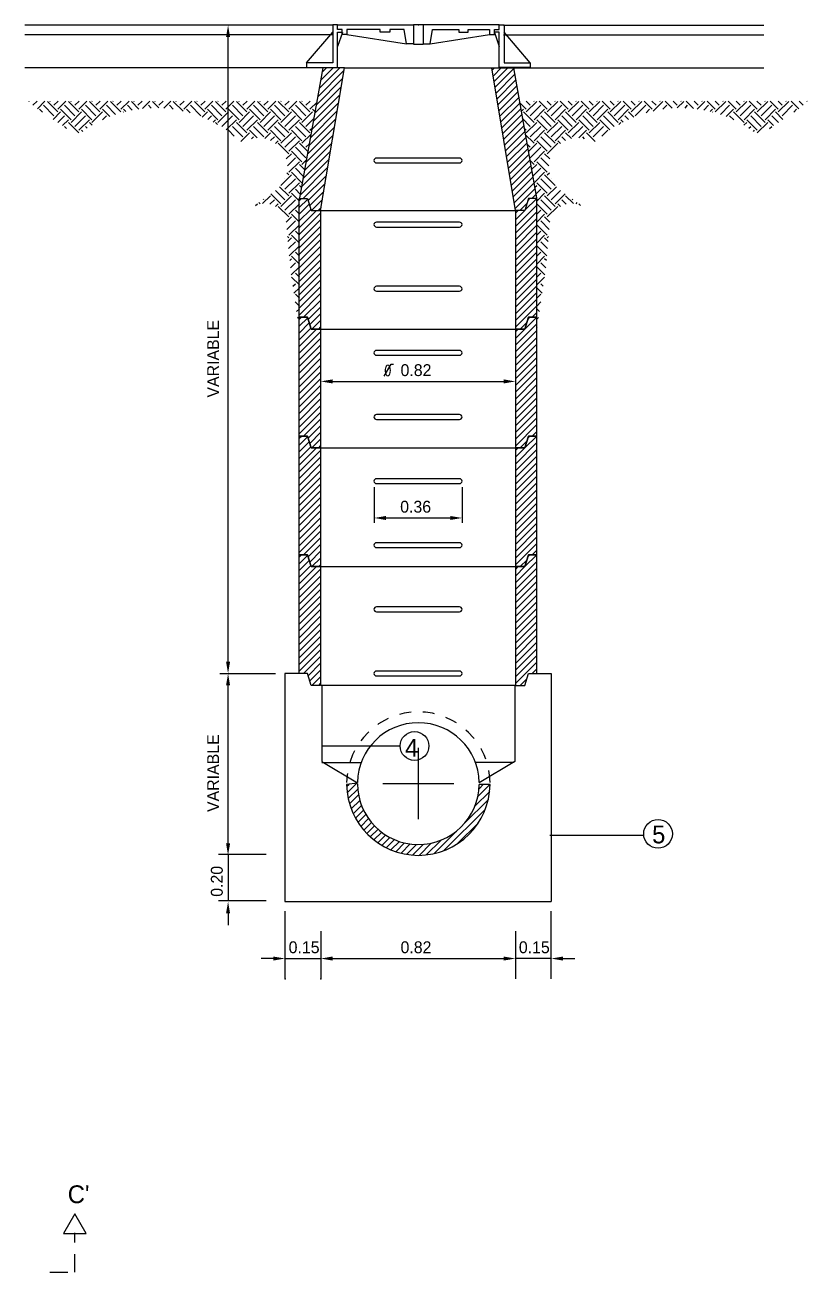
# Model space of a CAD drawing. Extents: x 0.6 to 16.6, y 0.3 to 12.9.
# Drawn here: x 10.02 to 16.6, y 1.42 to 11.92 of the extents above; entities that cross this region are included whole.
import ezdxf

# ---------------------------------------------------------------- set-up
doc = ezdxf.new("R2010")
doc.units = 0
doc.header["$LTSCALE"] = 0.3
doc.header["$MEASUREMENT"] = 0
doc.linetypes.add('DASHDOT', pattern=[1, 0.5, -0.25, 0, -0.25])
doc.linetypes.add('HIDDEN', pattern=[0.375, 0.25, -0.125])
doc.layers.get('0').update_dxf_attribs({"linetype": 'CONTINUOUS'})
for name, color, linetype in [('ANILLO', 1, 'CONTINUOUS'), ('CERCHA', 7, 'CONTINUOUS'), ('RALLADO', 7, 'CONTINUOUS'), ('SECCION', 1, 'CONTINUOUS'), ('TAPA', 7, 'CONTINUOUS')]:
    doc.layers.add(name, color=color, linetype=linetype)
doc.styles.add('DIN', font='DIN')
doc.styles.add('LEROY', font='leroy')

# ---------------------------------------------------------------- blocks, each defined once
blk = doc.blocks.new('FI', base_point=(4.858, 4.358))
at = {"layer": 'CERCHA'}
for p, q in [((4.853, 4.352), (4.912, 4.452)), ((4.912, 4.452), (4.93, 4.452))]:
    blk.add_line(p, q, dxfattribs=at)
at = {"layer": 'CERCHA', "style": 'DIN'}
blk.add_text('0', height=0.1, dxfattribs=at).set_placement((4.85, 4.35))
blk = doc.blocks.new('SECTAP', base_point=(21.08, 20.34))
for points in [[(20.6094, 20.3606), (20.7194, 20.4906)], [(20.7794, 20.4806), (21.03, 20.4406)], [(21.1, 20.5206), (21.06, 20.5206)], [(21.13, 20.4406), (21.38, 20.4806)], [(21.5506, 20.3606), (21.4406, 20.4906)]]:
    blk.add_lwpolyline(points)
blk.add_point((21.08, 20.5206))
blk.add_point((21.08, 20.5206))
at = {"layer": 'SECCION'}
for points in [[(20.6094, 20.3406), (20.7394, 20.3406), (20.7394, 20.4906), (20.7594, 20.4906), (20.7594, 20.5006), (20.7394, 20.5006), (20.7394, 20.5206), (20.7194, 20.5206), (20.7194, 20.3606), (20.6094, 20.3606)], [(21.06, 20.5206), (21.06, 20.4406), (21.03, 20.4406), (21.02, 20.5006), (20.9594, 20.5006), (20.9594, 20.4906), (20.9194, 20.4906), (20.9194, 20.5006), (20.7794, 20.5006), (20.7794, 20.4806), (20.7594, 20.4806), (20.7594, 20.5006), (20.7394, 20.5006), (20.7394, 20.5206), (21.06, 20.5206)], [(21.1, 20.5206), (21.1, 20.4406), (21.13, 20.4406), (21.14, 20.5006), (21.25, 20.5006), (21.25, 20.4906), (21.29, 20.4906), (21.29, 20.5006), (21.38, 20.5006), (21.38, 20.4806), (21.4, 20.4806), (21.4, 20.5006), (21.42, 20.5006), (21.42, 20.5206), (21.1, 20.5206)], [(21.5506, 20.3406), (21.4206, 20.3406), (21.4206, 20.4906), (21.4006, 20.4906), (21.4006, 20.5006), (21.4206, 20.5006), (21.4206, 20.5206), (21.4406, 20.5206), (21.4406, 20.3606), (21.5506, 20.3606)]]:
    blk.add_lwpolyline(points, close=True, dxfattribs=at)
at = {"layer": 'TAPA'}
for p, q in [((20.76, 20.4893), (20.74, 20.4293)), ((21.4, 20.4893), (21.42, 20.4293)), ((21.06, 20.4393), (21.1, 20.4393))]:
    blk.add_line(p, q, dxfattribs=at)
blk = doc.blocks.new('*X2')
at = {"color": 0}
for p, q in [((22.46, 19.2922), (22.55, 19.3822)), ((22.5002, 19.3606), (22.5496, 19.41)), ((22.5123, 19.401), (22.5213, 19.41)), ((22.46, 19.3204), (22.4996, 19.36)), ((22.46, 19.3487), (22.4713, 19.36)), ((22.46, 19.2639), (22.55, 19.3539)), ((22.46, 19.2356), (22.55, 19.3256)), ((22.46, 19.2073), (22.55, 19.2973)), ((22.46, 19.179), (22.55, 19.269)), ((22.46, 19.1507), (22.55, 19.2407)), ((22.46, 19.1225), (22.55, 19.2125)), ((22.46, 19.0942), (22.55, 19.1842)), ((22.46, 19.0659), (22.55, 19.1559)), ((22.46, 19.0376), (22.55, 19.1276)), ((22.46, 19.0093), (22.55, 19.0993)), ((22.46, 18.981), (22.55, 19.071)), ((22.46, 18.9528), (22.55, 19.0428)), ((22.46, 18.9245), (22.55, 19.0145)), ((22.46, 18.8962), (22.55, 18.9862)), ((22.46, 18.8679), (22.55, 18.9579)), ((22.5304, 18.91), (22.55, 18.9296)), ((22.4804, 18.86), (22.5084, 18.888))]:
    blk.add_line(p, q, dxfattribs=at)
blk = doc.blocks.new('*X1')
at = {"color": 0}
for p, q in [((21.55, 19.4004), (21.5596, 19.41)), ((21.55, 19.3721), (21.5857, 19.4078)), ((21.55, 19.3438), (21.5922, 19.386)), ((21.55, 19.3155), (21.5987, 19.3643)), ((21.55, 19.2873), (21.6227, 19.36)), ((21.55, 19.259), (21.64, 19.349)), ((21.55, 19.2307), (21.64, 19.3207)), ((21.55, 19.2024), (21.64, 19.2924)), ((21.55, 19.1741), (21.64, 19.2641)), ((21.55, 19.1458), (21.64, 19.2358)), ((21.55, 19.1176), (21.64, 19.2076)), ((21.55, 19.0893), (21.64, 19.1793)), ((21.55, 19.061), (21.64, 19.151)), ((21.55, 19.0327), (21.64, 19.1227)), ((21.55, 19.0044), (21.64, 19.0944)), ((21.55, 18.9761), (21.64, 19.0661)), ((21.55, 18.9478), (21.64, 19.0378)), ((21.55, 18.9196), (21.64, 19.0096)), ((21.5687, 18.91), (21.64, 18.9813)), ((21.5878, 18.9008), (21.64, 18.953)), ((21.5943, 18.879), (21.64, 18.9247)), ((21.6036, 18.86), (21.64, 18.8964)), ((21.6319, 18.86), (21.64, 18.8681))]:
    blk.add_line(p, q, dxfattribs=at)
blk = doc.blocks.new('ANILLO', base_point=(21.55, 18.86))
at = {"layer": 'ANILLO'}
for points in [[(21.55, 19.41), (21.585, 19.41), (21.6, 19.36), (21.64, 19.36), (21.64, 18.86), (21.6, 18.86), (21.585, 18.91), (21.55, 18.91)], [(22.55, 19.41), (22.515, 19.41), (22.5, 19.36), (22.46, 19.36), (22.46, 18.86), (22.5, 18.86), (22.515, 18.91), (22.55, 18.91)]]:
    blk.add_lwpolyline(points, close=True, dxfattribs=at)
at = {"layer": 'RALLADO'}
blk.add_line((21.64, 19.36), (22.46, 19.36), dxfattribs=at)
for name in ['*X1', '*X2']:
    blk.add_blockref(name, (0, 0), dxfattribs=at)
blk = doc.blocks.new('*X9')
at = {"color": 0}
for p, q in [((24.7264, 17.2876), (24.7673, 17.3286)), ((24.7241, 17.3137), (24.7349, 17.3244)), ((24.7305, 17.2635), (24.7707, 17.3037)), ((24.7363, 17.2409), (24.7742, 17.2788)), ((25.2639, 17.2311), (25.3263, 17.2936)), ((25.2764, 17.272), (25.3274, 17.3229)), ((25.2814, 17.3052), (25.2991, 17.3229)), ((24.7434, 17.2198), (24.7796, 17.256)), ((24.7517, 17.1998), (24.7867, 17.2348)), ((25.2194, 17.1583), (25.3206, 17.2596)), ((24.7612, 17.181), (24.7952, 17.215)), ((24.7718, 17.1633), (24.8051, 17.1966)), ((24.7833, 17.1466), (24.8161, 17.1794)), ((25.1336, 17.0443), (25.3083, 17.219)), ((24.7959, 17.1308), (24.8284, 17.1633)), ((24.8093, 17.116), (24.8417, 17.1484)), ((24.8237, 17.1021), (24.8562, 17.1346)), ((24.8391, 17.0892), (24.8718, 17.1219)), ((25.093, 17.032), (25.1942, 17.1332)), ((25.1913, 17.0737), (25.2789, 17.1613)), ((24.8554, 17.0772), (24.8885, 17.1103)), ((24.8727, 17.0662), (24.9064, 17.0999)), ((24.891, 17.0563), (24.9255, 17.0908)), ((24.9104, 17.0474), (24.9461, 17.083)), ((24.9311, 17.0398), (24.9682, 17.0769)), ((24.953, 17.0334), (24.9921, 17.0725)), ((24.9764, 17.0285), (25.0183, 17.0704)), ((25.0016, 17.0254), (25.0473, 17.0712)), ((25.0289, 17.0245), (25.0806, 17.0761)), ((25.059, 17.0263), (25.1214, 17.0887))]:
    blk.add_line(p, q, dxfattribs=at)
blk = doc.blocks.new('*X10')
at = {"color": 0}
for p, q in [((24.6029, 20.2188), (24.7128, 20.3288)), ((24.6091, 20.2533), (24.6958, 20.34)), ((24.6153, 20.2878), (24.6675, 20.34)), ((24.6215, 20.3223), (24.6392, 20.34)), ((25.3377, 20.3314), (25.3463, 20.34)), ((25.3417, 20.3071), (25.3746, 20.34)), ((25.3457, 20.2828), (25.4029, 20.34)), ((25.3497, 20.2585), (25.427, 20.3358)), ((24.5966, 20.1843), (24.7072, 20.2948)), ((25.3536, 20.2342), (25.4313, 20.3118)), ((25.3576, 20.2099), (25.4355, 20.2878)), ((24.5842, 20.1153), (24.6959, 20.2269)), ((24.5904, 20.1498), (24.7015, 20.2609)), ((25.3616, 20.1856), (25.4398, 20.2638)), ((25.3656, 20.1613), (25.4441, 20.2398)), ((24.578, 20.0808), (24.6902, 20.193)), ((25.3696, 20.137), (25.4483, 20.2157)), ((25.3736, 20.1127), (25.4526, 20.1917)), ((25.3776, 20.0884), (25.4568, 20.1677)), ((24.5656, 20.0118), (24.6789, 20.1251)), ((24.5718, 20.0463), (24.6845, 20.1591)), ((25.3815, 20.0641), (25.4611, 20.1437)), ((25.3855, 20.0398), (25.4654, 20.1196)), ((24.5593, 19.9773), (24.6732, 20.0912)), ((25.3895, 20.0155), (25.4696, 20.0956)), ((25.3935, 19.9912), (25.4739, 20.0716)), ((24.5469, 19.9083), (24.6619, 20.0233)), ((24.5531, 19.9428), (24.6676, 20.0572)), ((25.3975, 19.9669), (25.4781, 20.0476)), ((25.4015, 19.9426), (25.4824, 20.0235)), ((24.5345, 19.8393), (24.6506, 19.9554)), ((24.5407, 19.8738), (24.6563, 19.9893)), ((25.4054, 19.9183), (25.4867, 19.9995)), ((25.4094, 19.894), (25.4909, 19.9755)), ((24.5283, 19.8048), (24.6449, 19.9215)), ((25.4134, 19.8697), (25.4952, 19.9515)), ((25.4174, 19.8454), (25.4994, 19.9274)), ((25.4214, 19.8211), (25.5037, 19.9034)), ((24.5418, 19.79), (24.6393, 19.8875)), ((24.5621, 19.782), (24.6336, 19.8536)), ((25.4254, 19.7968), (25.508, 19.8794)), ((25.4294, 19.7725), (25.5122, 19.8554)), ((24.5686, 19.7603), (24.628, 19.8196)), ((25.4333, 19.7482), (25.5165, 19.8313)), ((25.5034, 19.79), (25.5207, 19.8073)), ((24.5766, 19.74), (24.6223, 19.7857)), ((24.6049, 19.74), (24.6167, 19.7518)), ((25.4534, 19.74), (25.4838, 19.7704))]:
    blk.add_line(p, q, dxfattribs=at)
blk = doc.blocks.new('*X12')
at = {"color": 0}
for p, q in [((27.334, 24.638), (27.336, 24.64)), ((27.367, 24.605), (27.402, 24.64)), ((27.405, 24.576), (27.468, 24.64)), ((27.544, 24.517), (27.456, 24.605)), ((27.577, 24.55), (27.489, 24.638)), ((27.511, 24.638), (27.513, 24.64)), ((27.544, 24.605), (27.579, 24.64)), ((27.577, 24.572), (27.645, 24.64)), ((27.721, 24.517), (27.632, 24.605)), ((27.754, 24.55), (27.666, 24.638)), ((27.688, 24.638), (27.689, 24.64)), ((27.721, 24.605), (27.756, 24.64)), ((27.754, 24.572), (27.822, 24.64)), ((27.898, 24.517), (27.809, 24.605)), ((27.931, 24.55), (27.842, 24.638)), ((27.864, 24.638), (27.866, 24.64)), ((27.898, 24.605), (27.932, 24.64)), ((27.931, 24.572), (27.999, 24.64)), ((28.063, 24.528), (27.986, 24.605)), ((28.107, 24.55), (28.019, 24.638)), ((28.041, 24.638), (28.043, 24.64)), ((28.074, 24.605), (28.109, 24.64)), ((28.107, 24.572), (28.176, 24.64)), ((28.203, 24.565), (28.163, 24.605)), ((28.26, 24.574), (28.196, 24.638)), ((28.218, 24.638), (28.22, 24.64)), ((28.251, 24.605), (28.286, 24.64)), ((28.29, 24.577), (28.352, 24.64)), ((28.362, 24.582), (28.34, 24.605)), ((28.428, 24.583), (28.373, 24.638)), ((28.395, 24.638), (28.397, 24.64)), ((28.428, 24.605), (28.463, 24.64)), ((28.47, 24.581), (28.529, 24.64)), ((28.549, 24.572), (28.516, 24.605)), ((28.631, 24.557), (28.549, 24.638)), ((28.572, 24.638), (28.573, 24.64)), ((28.605, 24.605), (28.64, 24.64)), ((28.638, 24.572), (28.706, 24.64)), ((28.781, 24.517), (28.693, 24.605)), ((28.815, 24.55), (28.726, 24.638)), ((28.748, 24.638), (28.75, 24.64)), ((28.781, 24.605), (28.816, 24.64)), ((28.815, 24.572), (28.883, 24.64)), ((28.958, 24.517), (28.87, 24.605)), ((28.991, 24.55), (28.903, 24.638)), ((28.925, 24.638), (28.927, 24.64)), ((28.958, 24.605), (28.993, 24.64)), ((28.991, 24.572), (29.059, 24.64)), ((29.135, 24.517), (29.047, 24.605)), ((29.168, 24.55), (29.08, 24.638)), ((29.102, 24.638), (29.104, 24.64)), ((29.135, 24.605), (29.17, 24.64)), ((29.168, 24.572), (29.236, 24.64)), ((29.312, 24.517), (29.223, 24.605)), ((29.345, 24.55), (29.257, 24.638)), ((29.279, 24.638), (29.28, 24.64)), ((29.312, 24.605), (29.347, 24.64)), ((29.345, 24.572), (29.413, 24.64)), ((29.489, 24.517), (29.4, 24.605)), ((29.522, 24.55), (29.433, 24.638)), ((29.455, 24.638), (29.457, 24.64)), ((29.489, 24.605), (29.523, 24.64)), ((29.522, 24.572), (29.59, 24.64)), ((29.665, 24.517), (29.577, 24.605)), ((29.698, 24.55), (29.61, 24.638)), ((29.632, 24.638), (29.634, 24.64)), ((29.665, 24.605), (29.7, 24.64)), ((29.698, 24.572), (29.759, 24.632)), ((27.447, 24.548), (27.422, 24.572)), ((27.537, 24.487), (27.599, 24.55)), ((27.576, 24.46), (27.632, 24.517)), ((27.688, 24.484), (27.599, 24.572)), ((27.616, 24.434), (27.666, 24.484)), ((27.688, 24.461), (27.776, 24.55)), ((27.721, 24.428), (27.809, 24.517)), ((27.754, 24.395), (27.842, 24.484)), ((27.864, 24.484), (27.776, 24.572)), ((27.864, 24.461), (27.953, 24.55)), ((27.952, 24.483), (27.986, 24.517)), ((28.015, 24.51), (27.953, 24.572)), ((28.127, 24.547), (28.13, 24.55)), ((28.149, 24.553), (28.13, 24.572)), ((28.69, 24.542), (28.66, 24.572)), ((28.793, 24.506), (28.837, 24.55)), ((28.925, 24.484), (28.837, 24.572)), ((28.839, 24.486), (28.87, 24.517)), ((28.884, 24.464), (28.903, 24.484)), ((28.925, 24.461), (29.013, 24.55)), ((28.958, 24.428), (29.047, 24.517)), ((28.994, 24.398), (29.08, 24.484)), ((29.102, 24.484), (29.013, 24.572)), ((29.102, 24.461), (29.19, 24.55)), ((29.135, 24.428), (29.223, 24.517)), ((29.168, 24.395), (29.257, 24.484)), ((29.279, 24.484), (29.19, 24.572)), ((29.279, 24.461), (29.367, 24.55)), ((29.312, 24.428), (29.4, 24.517)), ((29.345, 24.395), (29.433, 24.484)), ((29.455, 24.484), (29.367, 24.572)), ((29.455, 24.461), (29.544, 24.55)), ((29.489, 24.428), (29.577, 24.517)), ((29.522, 24.395), (29.61, 24.484)), ((29.632, 24.484), (29.544, 24.572)), ((29.632, 24.461), (29.721, 24.55)), ((29.665, 24.428), (29.734, 24.497)), ((29.744, 24.549), (29.721, 24.572)), ((27.65, 24.411), (27.632, 24.428)), ((27.754, 24.373), (27.666, 24.461)), ((27.786, 24.385), (27.776, 24.395)), ((27.825, 24.412), (27.809, 24.428)), ((27.866, 24.438), (27.842, 24.461)), ((28.92, 24.444), (28.903, 24.461)), ((29.062, 24.346), (29.013, 24.395)), ((29.135, 24.34), (29.047, 24.428)), ((29.168, 24.373), (29.08, 24.461)), ((29.118, 24.3), (29.19, 24.373)), ((29.255, 24.331), (29.19, 24.395)), ((29.312, 24.34), (29.223, 24.428)), ((29.345, 24.373), (29.257, 24.461)), ((29.319, 24.325), (29.367, 24.373)), ((29.455, 24.307), (29.367, 24.395)), ((29.489, 24.34), (29.4, 24.428)), ((29.522, 24.373), (29.433, 24.461)), ((29.455, 24.285), (29.544, 24.373)), ((29.632, 24.307), (29.544, 24.395)), ((29.665, 24.34), (29.577, 24.428)), ((29.698, 24.373), (29.61, 24.461)), ((29.698, 24.395), (29.72, 24.416)), ((29.207, 24.324), (29.223, 24.34)), ((29.368, 24.308), (29.4, 24.34)), ((29.41, 24.283), (29.433, 24.307)), ((29.522, 24.196), (29.433, 24.285)), ((29.489, 24.252), (29.577, 24.34)), ((29.522, 24.218), (29.61, 24.307)), ((29.683, 24.212), (29.61, 24.285)), ((29.632, 24.285), (29.71, 24.362)), ((29.665, 24.252), (29.695, 24.281)), ((29.5, 24.153), (29.544, 24.196)), ((29.509, 24.095), (29.577, 24.163)), ((29.632, 24.13), (29.544, 24.218)), ((29.665, 24.163), (29.577, 24.252)), ((29.522, 24.042), (29.61, 24.13)), ((29.645, 24.006), (29.577, 24.075)), ((29.656, 24.062), (29.61, 24.108)), ((29.632, 24.108), (29.671, 24.147)), ((29.455, 23.931), (29.544, 24.02)), ((29.489, 23.986), (29.488, 23.987)), ((29.489, 23.898), (29.577, 23.986)), ((29.522, 24.02), (29.504, 24.037)), ((29.522, 23.865), (29.61, 23.953)), ((29.632, 23.953), (29.544, 24.042)), ((29.301, 23.777), (29.367, 23.843)), ((29.455, 23.776), (29.371, 23.861)), ((29.489, 23.81), (29.409, 23.889)), ((29.522, 23.843), (29.444, 23.92)), ((29.455, 23.754), (29.544, 23.843)), ((29.61, 23.799), (29.544, 23.865)), ((29.618, 23.857), (29.577, 23.898)), ((29.629, 23.913), (29.61, 23.931)), ((29.241, 23.761), (29.257, 23.776)), ((29.279, 23.776), (29.269, 23.786)), ((29.312, 23.81), (29.307, 23.814)), ((29.362, 23.772), (29.4, 23.81)), ((29.409, 23.752), (29.433, 23.776)), ((29.522, 23.666), (29.433, 23.754)), ((29.489, 23.721), (29.577, 23.81)), ((29.522, 23.688), (29.61, 23.776)), ((29.499, 23.621), (29.544, 23.666)), ((29.505, 23.56), (29.577, 23.633)), ((29.61, 23.622), (29.544, 23.688)), ((29.61, 23.688), (29.577, 23.721)), ((29.522, 23.511), (29.61, 23.6)), ((29.61, 23.511), (29.577, 23.544)), ((29.522, 23.489), (29.51, 23.501)), ((29.514, 23.459), (29.544, 23.489)), ((29.52, 23.399), (29.577, 23.456)), ((29.525, 23.338), (29.61, 23.423)), ((29.61, 23.445), (29.544, 23.511)), ((29.61, 23.268), (29.544, 23.335)), ((29.61, 23.335), (29.577, 23.368)), ((29.529, 23.298), (29.544, 23.312)), ((29.535, 23.237), (29.577, 23.279)), ((29.541, 23.177), (29.61, 23.246)), ((29.61, 23.092), (29.544, 23.158)), ((29.61, 23.158), (29.577, 23.191)), ((29.555, 23.081), (29.577, 23.103)), ((29.564, 23.023), (29.61, 23.069)), ((29.61, 22.981), (29.577, 23.014)), ((29.61, 22.915), (29.575, 22.95)), ((29.587, 22.87), (29.61, 22.892)), ((29.61, 22.804), (29.595, 22.819)), ((29.61, 22.738), (29.607, 22.741))]:
    blk.add_line(p, q, dxfattribs=at)

msp = doc.modelspace()

# ---------------------------------------------------------------- linework, layer by layer
for p, q in [((12.606, 11.919), (10.016, 11.919)), ((14.046, 11.919), (16.236, 11.919)), ((12.606, 11.839), (10.016, 11.839)), ((14.046, 11.839), (16.236, 11.839)), ((12.606, 11.559), (10.016, 11.559)), ((12.705, 11.559), (13.948, 11.559)), ((14.046, 11.559), (16.236, 11.559)), ((11.726, 5.129), (11.726, 6.359)), ((12.509, 6.361), (14.146, 6.361)), ((12.516, 5.849), (13.175, 5.849)), ((13.328, 5.232), (13.328, 5.832)), ((12.516, 5.709), (12.846, 5.709)), ((14.136, 5.709), (13.806, 5.709)), ((12.815, 5.537), (12.724, 5.525)), ((13.028, 5.532), (13.628, 5.532)), ((13.932, 5.525), (13.839, 5.525)), ((14.436, 5.099), (15.225, 5.099)), ((11.726, 4.939), (11.726, 4.549)), ((12.206, 4.059), (12.506, 4.059)), ((14.446, 4.059), (14.146, 4.059))]:
    msp.add_line(p, q)
at = {"color": 0, "linetype": 'ByBlock'}
for p, q in [((11.726, 6.559), (11.726, 11.819)), ((12.606, 8.919), (14.046, 8.919)), ((12.956, 8.029), (12.956, 7.729)), ((13.696, 8.029), (13.696, 7.729)), ((13.056, 7.769), (13.596, 7.769)), ((11.656, 6.459), (12.056, 6.459)), ((11.726, 6.459), (12.126, 6.459)), ((11.726, 5.029), (11.726, 5.129)), ((11.646, 4.939), (12.046, 4.939)), ((11.646, 4.549), (12.046, 4.549)), ((11.726, 4.439), (11.726, 4.339)), ((12.206, 3.889), (12.206, 4.459)), ((14.446, 3.889), (14.446, 4.459)), ((12.506, 4.289), (12.506, 3.889)), ((14.146, 4.289), (14.146, 3.889)), ((12.106, 4.059), (12.006, 4.059)), ((12.606, 4.059), (14.046, 4.059)), ((14.546, 4.059), (14.646, 4.059))]:
    msp.add_line(p, q, dxfattribs=at)
at = {"color": 1}
for p, q in [((12.325, 6.459), (12.205, 6.459)), ((12.205, 6.459), (12.205, 4.539)), ((14.325, 6.459), (14.445, 6.459)), ((14.445, 6.459), (14.445, 4.539)), ((12.205, 4.539), (14.445, 4.539))]:
    msp.add_line(p, q, dxfattribs=at)
at = {"linetype": 'DASHDOT'}
for p, q in [((10.436, 1.419), (10.436, 1.749)), ((10.226, 1.419), (10.436, 1.419))]:
    msp.add_line(p, q, dxfattribs=at)
at = {"color": 1}
for points in [[(12.325, 10.459), (12.395, 10.459), (12.425, 10.359), (12.505, 10.359), (12.705, 11.559), (12.525, 11.559), (12.325, 10.449)], [(14.325, 10.459), (14.255, 10.459), (14.225, 10.359), (14.145, 10.359), (13.948, 11.559), (14.128, 11.559), (14.325, 10.449)], [(12.516, 6.359), (12.516, 5.719), (12.816, 5.539)], [(14.14, 6.359), (14.14, 5.719), (13.84, 5.539)]]:
    msp.add_lwpolyline(points, dxfattribs=at)
for points in [[(13.325, 10.8), (12.975, 10.8, 1), (12.975, 10.759), (13.325, 10.759), (13.675, 10.759, 1), (13.675, 10.8)], [(13.325, 10.26), (12.975, 10.26, 1), (12.975, 10.219), (13.325, 10.219), (13.675, 10.219, 1), (13.675, 10.26)], [(13.325, 9.72), (12.975, 9.72, 1), (12.975, 9.679), (13.325, 9.679), (13.675, 9.679, 1), (13.675, 9.72)], [(13.325, 9.18), (12.975, 9.18, 1), (12.975, 9.139), (13.325, 9.139), (13.675, 9.139, 1), (13.675, 9.18)], [(13.325, 8.64), (12.975, 8.64, 1), (12.975, 8.599), (13.325, 8.599), (13.675, 8.599, 1), (13.675, 8.64)], [(13.325, 8.1), (12.975, 8.1, 1), (12.975, 8.059), (13.325, 8.059), (13.675, 8.059, 1), (13.675, 8.1)], [(13.325, 7.56), (12.975, 7.56, 1), (12.975, 7.519), (13.325, 7.519), (13.675, 7.519, 1), (13.675, 7.56)], [(13.325, 7.02), (12.975, 7.02, 1), (12.975, 6.979), (13.325, 6.979), (13.675, 6.979, 1), (13.675, 7.02)], [(13.325, 6.48), (12.975, 6.48, 1), (12.975, 6.439), (13.325, 6.439), (13.675, 6.439, 1), (13.675, 6.48)]]:
    msp.add_lwpolyline(points, format="xyb", close=True)
msp.add_lwpolyline([(10.436, 1.909), (10.341, 1.744), (10.531, 1.744)], close=True)
for centre in [(13.296, 5.849), (15.346, 5.109)]:
    msp.add_circle(centre, 0.121)
at = {"linetype": 'HIDDEN'}
msp.add_arc((13.328, 5.532), 0.604, 0.9933, 179.0163, dxfattribs=at)
for radius, start, end in [(0.513, 1.199, 178.8552), (0.604, 180.685, 359.3083)]:
    msp.add_arc((13.328, 5.532), radius, start, end)
at = {"color": 1}
msp.add_arc((13.328, 5.532), 0.513, 180.1499, 359.1748, dxfattribs=at)
at = {"color": 0, "linetype": 'ByBlock'}
for p in [(12.506, 4.059), (12.206, 3.889), (12.506, 3.889)]:
    msp.add_point(p, dxfattribs=at)
for points in [[(11.743, 11.819), (11.709, 11.819), (11.726, 11.919)], [(12.606, 8.902), (12.606, 8.936), (12.506, 8.919)], [(14.046, 8.902), (14.046, 8.936), (14.146, 8.919)], [(13.056, 7.752), (13.056, 7.786), (12.956, 7.769)], [(13.596, 7.752), (13.596, 7.786), (13.696, 7.769)], [(11.743, 6.559), (11.709, 6.559), (11.726, 6.459)], [(11.743, 6.359), (11.709, 6.359), (11.726, 6.459)], [(11.743, 5.029), (11.709, 5.029), (11.726, 4.929)], [(11.743, 4.439), (11.709, 4.439), (11.726, 4.539)], [(12.106, 4.042), (12.106, 4.076), (12.206, 4.059)], [(12.606, 4.042), (12.606, 4.076), (12.506, 4.059)], [(14.046, 4.042), (14.046, 4.076), (14.146, 4.059)], [(14.546, 4.042), (14.546, 4.076), (14.446, 4.059)]]:
    msp.add_solid(points, dxfattribs=at)

# ---------------------------------------------------------------- block references
at = {"xscale": 2, "yscale": 2, "zscale": 2}
for name, p in [('SECTAP', (13.328, 11.56)), ('*X10', (-36.724, -29.121)), ('ANILLO', (12.325, 9.359)), ('ANILLO', (12.325, 8.359)), ('ANILLO', (12.325, 7.359)), ('ANILLO', (12.325, 6.359)), ('*X9', (-36.724, -29.121))]:
    msp.add_blockref(name, p, dxfattribs=at)
for name, p in [('*X12', (-17.284, -13.361)), ('FI', (13.046, 8.969))]:
    msp.add_blockref(name, p)
at = {"xscale": -1}
msp.add_blockref('*X12', (43.935, -13.361), dxfattribs=at)

# ---------------------------------------------------------------- texts
at = {"color": 0, "linetype": 'ByBlock', "style": 'LEROY'}
for s, p in [('VARIABLE', (11.65, 8.783)), ('VARIABLE', (11.65, 5.293)), ('0.20', (11.681, 4.579))]:
    msp.add_text(s, height=0.1, rotation=90, dxfattribs=at).set_placement(p)
for s, p in [('0.82', (13.178, 8.964)), ('0.36', (13.175, 7.814)), ('0.15', (12.236, 4.104)), ('0.82', (13.178, 4.104)), ('0.15', (14.174, 4.104))]:
    msp.add_text(s, height=0.1, dxfattribs=at).set_placement(p)
at = {"style": 'LEROY'}
for s, p in [('4', (13.216, 5.759)), ('5', (15.296, 5.029)), ("C'", (10.376, 1.999))]:
    msp.add_text(s, height=0.15, dxfattribs=at).set_placement(p)

doc.saveas('drawing.dxf')
